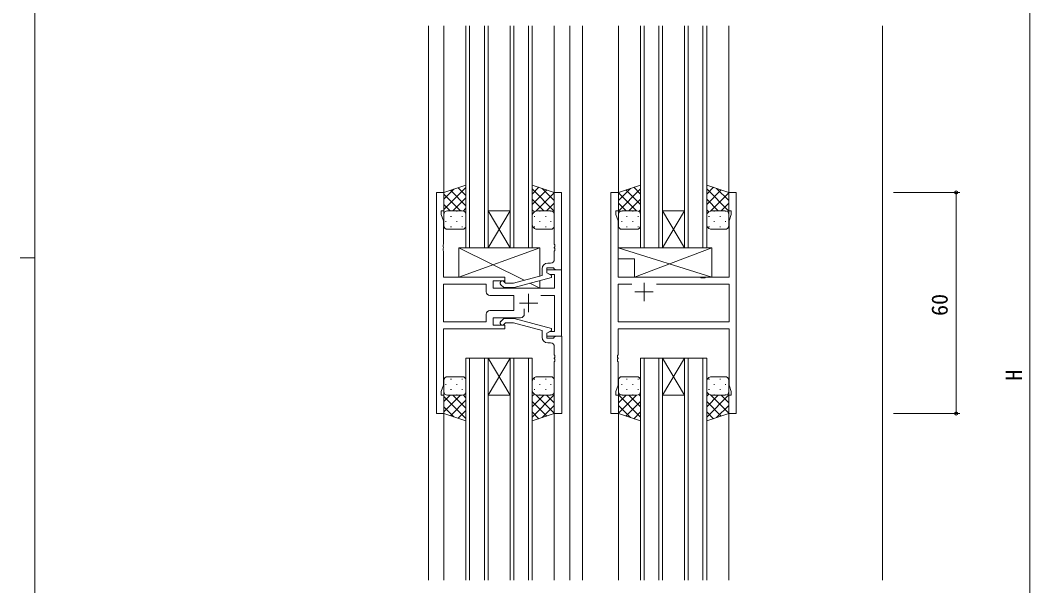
# Model space of a CAD drawing. Units: millimetres, scale not verified. Extents: x -567 to 567, y -403 to 403.
# Drawn here: x -566.7 to -292.4, y -65 to 88.5 of the extents above; entities that cross this region are included whole.
import ezdxf
from ezdxf.enums import TextEntityAlignment as Align

# ---------------------------------------------------------------- set-up
doc = ezdxf.new("R2010")
doc.units = ezdxf.units.MM
doc.header["$LTSCALE"] = 2
for name, color, linetype, lineweight in [('0-1_USER1', 2, 'Continuous', 9), ('0-2_YKK_ZWAK', 4, 'Continuous', 9), ('0-3_YKK_11', 7, 'Continuous', 9), ('0-4_YKK_12', 6, 'Continuous', 9), ('0-6_YKK_D', 7, 'Continuous', 9)]:
    doc.layers.add(name, color=color, linetype=linetype, lineweight=lineweight)
doc.styles.add('ＭＳ ゴシック', font='')
doc.styles.get('ＭＳ ゴシック').set_extended_font_data('MS Gothic')

msp = doc.modelspace()

# ---------------------------------------------------------------- linework, layer by layer
at = {"layer": '0-1_USER1'}
for p, q in [((-455.799, 86.994), (-455.799, -63.506)), ((-451.599, 86.994), (-451.6, 41.244)), ((-444.599, 26.743), (-444.6, 86.994)), ((-440.6, 86.994), (-440.599, 26.743)), ((-432.599, 26.743), (-432.6, 86.994)), ((-428.6, 86.994), (-428.599, 26.743)), ((-421.599, 86.994), (-421.6, 41.244)), ((-417.399, 86.994), (-417.399, -63.506)), ((-413.899, 86.994), (-413.899, -63.506)), ((-404.199, 86.994), (-404.199, 41.244)), ((-397.199, 26.743), (-397.2, 86.994)), ((-393.2, 86.994), (-393.199, 26.743)), ((-385.199, 26.743), (-385.2, 86.994)), ((-381.2, 86.994), (-381.199, 26.743)), ((-374.2, 86.994), (-374.199, 41.244)), ((-332.399, 86.994), (-332.399, -63.506)), ((-439.599, 36.743), (-433.599, 36.743)), ((-439.599, 26.743), (-433.599, 36.743)), ((-433.599, 26.743), (-439.599, 36.743)), ((-392.199, 36.743), (-386.199, 36.743)), ((-392.199, 26.743), (-386.199, 36.743)), ((-386.199, 26.743), (-392.199, 36.743)), ((-439.599, 26.743), (-433.599, 26.743)), ((-392.199, 26.743), (-386.199, 26.743)), ((-444.599, -3.256), (-444.6, -63.506)), ((-440.6, -63.506), (-440.599, -3.256)), ((-439.599, -3.256), (-433.599, -3.256)), ((-439.599, -3.256), (-433.599, -13.256)), ((-433.599, -3.256), (-439.599, -13.256)), ((-432.599, -3.256), (-432.6, -63.506)), ((-428.6, -63.506), (-428.599, -3.256)), ((-397.199, -3.256), (-397.2, -63.506)), ((-393.2, -63.506), (-393.199, -3.256)), ((-392.199, -3.256), (-386.199, -3.256)), ((-392.199, -3.256), (-386.199, -13.256)), ((-386.199, -3.256), (-392.199, -13.256)), ((-385.199, -3.256), (-385.2, -63.506)), ((-381.2, -63.506), (-381.199, -3.256)), ((-439.599, -13.256), (-433.599, -13.256)), ((-392.199, -13.256), (-386.199, -13.256)), ((-451.6, -17.756), (-451.599, -63.506)), ((-421.6, -17.756), (-421.599, -63.506)), ((-404.199, -17.756), (-404.2, -63.506)), ((-374.199, -17.756), (-374.199, -63.506))]:
    msp.add_line(p, q, dxfattribs=at)
for points in [[(-445.6, 86.994), (-445.599, 26.743), (-439.599, 26.743), (-439.6, 86.994)], [(-433.6, 86.994), (-433.599, 26.743), (-427.599, 26.743), (-427.6, 86.994)], [(-398.2, 86.994), (-398.199, 26.743), (-392.199, 26.743), (-392.2, 86.994)], [(-386.2, 86.994), (-386.199, 26.743), (-380.199, 26.743), (-380.2, 86.994)], [(-445.6, -63.506), (-445.599, -3.256), (-439.599, -3.256), (-439.6, -63.506)], [(-433.6, -63.506), (-433.599, -3.256), (-427.599, -3.256), (-427.6, -63.506)], [(-398.2, -63.506), (-398.199, -3.256), (-392.199, -3.256), (-392.2, -63.506)], [(-386.2, -63.506), (-386.199, -3.256), (-380.199, -3.256), (-380.2, -63.506)]]:
    msp.add_lwpolyline(points, dxfattribs=at)
at = {"layer": '0-2_YKK_ZWAK'}
for p, q in [((-451.6, 37.112), (-445.599, 43.112)), ((-451.599, 39.94), (-448.894, 42.645)), ((-447.079, 36.744), (-451.599, 41.264)), ((-445.599, 38.092), (-449.838, 42.331)), ((-445.599, 40.921), (-447.717, 43.038)), ((-427.6, 41.321), (-425.782, 43.138)), ((-421.599, 36.712), (-427.6, 42.712)), ((-427.6, 38.492), (-423.661, 42.431)), ((-426.575, 36.688), (-421.6, 41.664)), ((-421.599, 39.54), (-424.905, 42.845)), ((-404.199, 39.54), (-400.894, 42.845)), ((-404.199, 36.712), (-398.199, 42.712)), ((-399.279, 36.744), (-404.199, 41.664)), ((-398.199, 38.492), (-402.138, 42.431)), ((-398.199, 41.321), (-400.017, 43.138)), ((-380.2, 41.321), (-378.382, 43.138)), ((-374.199, 36.712), (-380.2, 42.712)), ((-380.199, 38.492), (-376.261, 42.431)), ((-379.175, 36.688), (-374.199, 41.664)), ((-374.199, 39.54), (-377.505, 42.845)), ((-449.908, 36.744), (-451.599, 38.435)), ((-449.139, 36.744), (-445.599, 40.284)), ((-424.46, 36.744), (-427.6, 39.884)), ((-423.691, 36.744), (-421.599, 38.835)), ((-402.108, 36.744), (-404.199, 38.835)), ((-401.339, 36.744), (-398.199, 39.884)), ((-377.06, 36.744), (-380.2, 39.884)), ((-376.291, 36.744), (-374.199, 38.835)), ((-451.6, 32.744), (-451.6, 35.744)), ((-451.014, 36.654), (-450.98, 36.654)), ((-450.6, 36.744), (-446.599, 36.744)), ((-450.6, 36.744), (-446.599, 36.744)), ((-448.15, 36.654), (-447.95, 36.654)), ((-446.344, 36.711), (-445.599, 37.455)), ((-445.599, 35.744), (-445.599, 32.744)), ((-427.024, 36.479), (-427.6, 37.055)), ((-427.599, 35.744), (-427.599, 32.744)), ((-422.599, 36.744), (-426.099, 36.744)), ((-422.599, 36.744), (-426.099, 36.744)), ((-425.449, 36.654), (-425.649, 36.654)), ((-422.419, 36.654), (-422.619, 36.654)), ((-421.628, 35.979), (-421.599, 36.007)), ((-421.599, 32.744), (-421.599, 35.744)), ((-404.2, 32.744), (-404.199, 35.744)), ((-404.171, 35.979), (-404.199, 36.007)), ((-403.379, 36.654), (-403.179, 36.654)), ((-403.199, 36.744), (-399.199, 36.744)), ((-403.199, 36.744), (-399.199, 36.744)), ((-400.349, 36.654), (-400.149, 36.654)), ((-398.665, 36.589), (-398.199, 37.055)), ((-398.199, 35.744), (-398.199, 32.744)), ((-379.624, 36.479), (-380.199, 37.055)), ((-380.199, 35.744), (-380.199, 32.744)), ((-375.199, 36.744), (-378.699, 36.744)), ((-375.199, 36.744), (-378.699, 36.744)), ((-378.049, 36.654), (-378.249, 36.654)), ((-375.019, 36.654), (-375.219, 36.654)), ((-374.228, 35.979), (-374.199, 36.007)), ((-374.199, 32.744), (-374.199, 35.744)), ((-451.18, 33.824), (-450.98, 33.824)), ((-449.765, 35.239), (-449.565, 35.239)), ((-448.15, 33.824), (-447.95, 33.824)), ((-446.735, 35.239), (-446.535, 35.239)), ((-426.864, 35.239), (-427.064, 35.239)), ((-425.449, 33.824), (-425.649, 33.824)), ((-423.834, 35.239), (-424.034, 35.239)), ((-422.419, 33.824), (-422.619, 33.824)), ((-403.38, 33.824), (-403.18, 33.824)), ((-401.965, 35.239), (-401.765, 35.239)), ((-400.35, 33.824), (-400.15, 33.824)), ((-398.935, 35.239), (-398.735, 35.239)), ((-379.464, 35.239), (-379.664, 35.239)), ((-378.049, 33.824), (-378.249, 33.824)), ((-376.434, 35.239), (-376.634, 35.239)), ((-375.019, 33.824), (-375.219, 33.824)), ((-446.6, 31.744), (-450.6, 31.744)), ((-449.765, 32.409), (-449.565, 32.409)), ((-446.735, 32.409), (-446.535, 32.409)), ((-426.864, 32.409), (-427.064, 32.409)), ((-426.099, 31.744), (-422.599, 31.744)), ((-423.834, 32.409), (-424.034, 32.409)), ((-399.199, 31.744), (-403.2, 31.744)), ((-401.965, 32.409), (-401.765, 32.409)), ((-398.935, 32.409), (-398.735, 32.409)), ((-379.464, 32.409), (-379.664, 32.409)), ((-378.699, 31.744), (-375.199, 31.744)), ((-376.434, 32.409), (-376.634, 32.409)), ((-447.5, 18.744), (-425.5, 26.744)), ((-429.821, 17.905), (-447.5, 26.744)), ((-378.774, 26.743), (-404.27, 26.743)), ((-404.27, 26.743), (-404.27, 23.743)), ((-378.774, 18.744), (-404.27, 26.743)), ((-399.774, 18.744), (-378.774, 26.743)), ((-378.774, 26.743), (-378.774, 18.744)), ((-399.774, 23.743), (-404.27, 23.743)), ((-399.774, 23.743), (-399.774, 18.744)), ((-425.5, 15.744), (-428.204, 17.096)), ((-378.774, 18.744), (-399.774, 18.744)), ((-451.6, -9.256), (-451.6, -12.256)), ((-451.18, -10.336), (-450.98, -10.336)), ((-446.6, -8.256), (-450.6, -8.256)), ((-449.765, -8.921), (-449.565, -8.921)), ((-448.15, -10.336), (-447.95, -10.336)), ((-446.735, -8.921), (-446.535, -8.921)), ((-445.599, -12.256), (-445.599, -9.256)), ((-427.599, -12.256), (-427.599, -9.256)), ((-426.864, -8.921), (-427.064, -8.921)), ((-426.099, -8.256), (-422.599, -8.256)), ((-425.449, -10.336), (-425.649, -10.336)), ((-423.834, -8.921), (-424.034, -8.921)), ((-422.419, -10.336), (-422.619, -10.336)), ((-421.599, -9.256), (-421.599, -12.256)), ((-404.2, -9.256), (-404.199, -12.256)), ((-403.38, -10.336), (-403.18, -10.336)), ((-399.199, -8.256), (-403.2, -8.256)), ((-401.965, -8.921), (-401.765, -8.921)), ((-400.35, -10.336), (-400.15, -10.336)), ((-398.935, -8.921), (-398.735, -8.921)), ((-398.199, -12.256), (-398.199, -9.256)), ((-380.199, -12.256), (-380.199, -9.256)), ((-379.464, -8.921), (-379.664, -8.921)), ((-378.699, -8.256), (-375.199, -8.256)), ((-378.049, -10.336), (-378.249, -10.336)), ((-376.434, -8.921), (-376.634, -8.921)), ((-375.019, -10.336), (-375.219, -10.336)), ((-374.199, -9.256), (-374.199, -12.256)), ((-451.6, -13.625), (-445.599, -19.625)), ((-447.079, -13.256), (-451.599, -17.776)), ((-449.908, -13.256), (-451.599, -14.948)), ((-451.014, -13.166), (-450.98, -13.166)), ((-450.6, -13.256), (-446.599, -13.256)), ((-450.6, -13.256), (-446.599, -13.256)), ((-449.765, -11.751), (-449.565, -11.751)), ((-449.139, -13.256), (-445.599, -16.796)), ((-448.15, -13.166), (-447.95, -13.166)), ((-446.735, -11.751), (-446.535, -11.751)), ((-446.344, -13.223), (-445.599, -13.968)), ((-427.024, -12.992), (-427.6, -13.568)), ((-421.599, -13.225), (-427.6, -19.225)), ((-424.46, -13.256), (-427.6, -16.396)), ((-426.864, -11.751), (-427.064, -11.751)), ((-426.575, -13.201), (-421.6, -18.176)), ((-422.599, -13.256), (-426.099, -13.256)), ((-422.599, -13.256), (-426.099, -13.256)), ((-425.449, -13.166), (-425.649, -13.166)), ((-423.834, -11.751), (-424.034, -11.751)), ((-423.691, -13.256), (-421.599, -15.348)), ((-422.419, -13.166), (-422.619, -13.166)), ((-421.628, -12.492), (-421.599, -12.52)), ((-404.171, -12.492), (-404.199, -12.52)), ((-404.199, -13.225), (-398.199, -19.225)), ((-399.279, -13.256), (-404.199, -18.176)), ((-402.108, -13.256), (-404.199, -15.348)), ((-403.379, -13.166), (-403.179, -13.166)), ((-403.199, -13.256), (-399.199, -13.256)), ((-403.199, -13.256), (-399.199, -13.256)), ((-401.965, -11.751), (-401.765, -11.751)), ((-401.339, -13.256), (-398.199, -16.396)), ((-400.349, -13.166), (-400.149, -13.166)), ((-398.935, -11.751), (-398.735, -11.751)), ((-398.665, -13.102), (-398.199, -13.568)), ((-374.199, -13.225), (-380.2, -19.225)), ((-377.06, -13.256), (-380.2, -16.396)), ((-379.624, -12.992), (-380.199, -13.568)), ((-379.464, -11.751), (-379.664, -11.751)), ((-379.175, -13.201), (-374.199, -18.176)), ((-375.199, -13.256), (-378.699, -13.256)), ((-375.199, -13.256), (-378.699, -13.256)), ((-378.049, -13.166), (-378.249, -13.166)), ((-376.434, -11.751), (-376.634, -11.751)), ((-376.291, -13.256), (-374.199, -15.348)), ((-375.019, -13.166), (-375.219, -13.166)), ((-374.228, -12.492), (-374.199, -12.52)), ((-451.599, -16.453), (-448.894, -19.158)), ((-445.599, -14.605), (-449.838, -18.843)), ((-427.6, -15.005), (-423.661, -18.943)), ((-421.599, -16.053), (-424.905, -19.358)), ((-404.199, -16.053), (-400.894, -19.358)), ((-398.199, -15.005), (-402.138, -18.943)), ((-380.199, -15.005), (-376.261, -18.943)), ((-374.199, -16.053), (-377.505, -19.358)), ((-445.599, -17.433), (-447.717, -19.551)), ((-427.6, -17.833), (-425.782, -19.651)), ((-398.199, -17.833), (-400.017, -19.651)), ((-380.2, -17.833), (-378.382, -19.651))]:
    msp.add_line(p, q, dxfattribs=at)
for points in [[(-445.599, 35.744), (-445.599, 43.744), (-451.599, 41.744), (-451.6, 35.744)], [(-427.599, 35.744), (-427.6, 43.744), (-421.6, 41.744), (-421.599, 35.744)], [(-398.199, 35.744), (-398.199, 43.744), (-404.199, 41.744), (-404.199, 35.744)], [(-380.199, 35.744), (-380.2, 43.744), (-374.199, 41.744), (-374.199, 35.744)], [(-447.5, 18.744), (-447.5, 26.744), (-425.5, 26.744), (-425.5, 19.063)], [(-435, 17.292), (-435, 18.744), (-447.5, 18.744)], [(-425.5, 17.82), (-425.5, 15.744), (-435, 15.744), (-435, 15.944)], [(-445.599, -12.256), (-445.599, -20.256), (-451.599, -18.256), (-451.6, -12.256)], [(-427.599, -12.256), (-427.6, -20.256), (-421.6, -18.256), (-421.599, -12.256)], [(-398.199, -12.256), (-398.199, -20.256), (-404.199, -18.256), (-404.199, -12.256)], [(-380.199, -12.256), (-380.2, -20.256), (-374.199, -18.256), (-374.199, -12.256)]]:
    msp.add_lwpolyline(points, dxfattribs=at)
for centre, radius, start, end in [((-450.6, 35.744), 1, 89.9999, 179.9999), ((-450.6, 35.744), 1, 89.9999, 179.9999), ((-446.599, 35.744), 1, 359.9999, 89.9999), ((-446.599, 35.744), 1, 359.9999, 89.9999), ((-426.161, 35.211), 1.534, 87.68844, 159.69146), ((-426.161, 35.211), 1.534, 87.68844, 159.69146), ((-422.599, 35.744), 1, 0.0001, 90.0001), ((-422.599, 35.744), 1, 0.0001, 90.0001), ((-403.199, 35.744), 1, 89.9999, 179.9999), ((-403.199, 35.744), 1, 89.9999, 179.9999), ((-399.199, 35.744), 1, 359.9999, 89.9999), ((-399.199, 35.744), 1, 359.9999, 89.9999), ((-378.761, 35.211), 1.534, 87.68844, 159.69146), ((-378.761, 35.211), 1.534, 87.68844, 159.69146), ((-375.199, 35.744), 1, 0.0001, 90.0001), ((-375.199, 35.744), 1, 0.0001, 90.0001), ((-450.6, 32.744), 1, 179.9999, 269.9999), ((-446.599, 32.744), 1, 269.9999, 359.9999), ((-426.161, 33.276), 1.534, 200.30871, 272.3117), ((-422.599, 32.744), 1, 270.0001, 0.0001), ((-403.2, 32.744), 1, 179.9999, 269.9999), ((-399.199, 32.744), 1, 269.9999, 359.9999), ((-378.761, 33.276), 1.534, 200.30871, 272.3117), ((-375.199, 32.744), 1, 270.0001, 0.0001), ((-450.6, -9.256), 1, 90.0001, 180.0001), ((-446.599, -9.256), 1, 0.0001, 90.0001), ((-426.161, -9.789), 1.534, 87.6883, 159.69129), ((-422.599, -9.256), 1, 359.9999, 89.9999), ((-403.2, -9.256), 1, 90.0001, 180.0001), ((-399.199, -9.256), 1, 0.0001, 90.0001), ((-378.761, -9.789), 1.534, 87.6883, 159.69129), ((-375.199, -9.256), 1, 359.9999, 89.9999), ((-450.6, -12.256), 1, 180.0001, 270.0001), ((-450.6, -12.256), 1, 180.0001, 270.0001), ((-446.599, -12.256), 1, 270.0001, 0.0001), ((-446.599, -12.256), 1, 270.0001, 0.0001), ((-426.161, -11.724), 1.534, 200.30854, 272.31156), ((-426.161, -11.724), 1.534, 200.30854, 272.31156), ((-422.599, -12.256), 1, 269.9999, 359.9999), ((-422.599, -12.256), 1, 269.9999, 359.9999), ((-403.199, -12.256), 1, 180.0001, 270.0001), ((-403.199, -12.256), 1, 180.0001, 270.0001), ((-399.199, -12.256), 1, 270.0001, 0.0001), ((-399.199, -12.256), 1, 270.0001, 0.0001), ((-378.761, -11.724), 1.534, 200.30854, 272.31156), ((-378.761, -11.724), 1.534, 200.30854, 272.31156), ((-375.199, -12.256), 1, 269.9999, 359.9999), ((-375.199, -12.256), 1, 269.9999, 359.9999)]:
    msp.add_arc(centre, radius, start, end, dxfattribs=at)
at = {"layer": '0-3_YKK_11'}
for p, q in [((-374.199, 41.744), (-372.199, 41.744)), ((-422.6, 22.544), (-423.4, 22.544)), ((-440.13, 16.814), (-451.67, 16.814)), ((-440.13, 14.814), (-440.13, 16.814)), ((-397.199, 17.244), (-397.199, 12.244)), ((-393.849, 16.814), (-374.129, 16.814)), ((-428.6, 14.244), (-428.6, 9.244)), ((-394.699, 14.744), (-399.699, 14.744)), ((-431.1, 11.744), (-426.1, 11.744)), ((-429.75, 8.744), (-429.75, 10.182)), ((-422.599, 0.944), (-423.399, 0.944))]:
    msp.add_line(p, q, dxfattribs=at)
for points in [[(-425.249, 13.814), (-421.53, 13.814), (-421.53, 4.044), (-422.733, 4.044), (-423.6, 3.544), (-423.6, 2.744), (-419.6, 2.744), (-419.6, 20.744), (-423.6, 20.744), (-423.6, 19.944), (-422.733, 19.444), (-421.53, 19.444), (-421.53, 15.744), (-438.2, 15.744), (-438.2, 17.744), (-435, 17.744), (-435, 18.744), (-451.67, 18.744), (-451.67, 25.785), (-451.79, 25.969), (-451.79, 26.519), (-451.67, 26.702), (-451.67, 26.785), (-451.79, 26.969), (-451.79, 27.519), (-451.67, 27.702), (-451.67, 34.013), (-452.3, 35.744), (-452.3, 36.744), (-451.6, 36.744), (-451.6, 41.744), (-453.6, 41.744), (-453.6, -18.256), (-451.6, -18.256), (-451.6, -13.256), (-452.3, -13.256), (-452.3, -12.256), (-451.67, -10.525), (-451.67, 4.744), (-435, 4.744)], [(-419.6, 20.744), (-419.6, 41.744), (-421.6, 41.744), (-421.6, 27.702), (-421.48, 27.519), (-421.48, 26.969), (-421.6, 26.785), (-421.6, 26.702), (-421.48, 26.519), (-421.48, 25.969), (-421.6, 25.785), (-421.6, 23.544)], [(-372.199, 41.744), (-372.199, -18.256), (-374.199, -18.256), (-374.199, -13.256), (-373.499, -13.256), (-373.499, -12.256), (-374.129, -10.525), (-374.129, 4.744), (-404.269, 4.744), (-404.269, -2.298), (-404.389, -2.481), (-404.389, -3.031), (-404.269, -3.215), (-404.269, -3.298), (-404.389, -3.481), (-404.389, -4.031), (-404.269, -4.215), (-404.269, -10.525), (-404.899, -12.256), (-404.899, -13.256), (-404.199, -13.256), (-404.199, -18.256), (-406.199, -18.256), (-406.199, 41.744), (-404.199, 41.744), (-404.199, 36.744), (-404.899, 36.744), (-404.899, 35.744), (-404.269, 34.013), (-404.269, 18.744), (-381.87, 18.744), (-381.679, 18.601), (-380.72, 18.601), (-380.529, 18.744), (-374.129, 18.744), (-374.129, 34.013), (-373.499, 35.744), (-373.499, 36.744), (-374.199, 36.744), (-374.199, 41.744)], [(-436.124, 16.719), (-435.348, 15.944), (-432.503, 15.944), (-422.4, 18.651), (-422.4, 19.251), (-423.6, 19.944), (-423.6, 21.244), (-421.8, 21.244), (-421.6, 21.044), (-421.3, 20.744), (-419.6, 20.744)], [(-424.9, 21.044), (-424.9, 19.223), (-432.661, 17.144), (-434.851, 17.144), (-435.275, 17.568)], [(-440.13, 16.814), (-451.67, 16.814), (-451.67, 6.674), (-440.13, 6.674), (-440.13, 8.674)], [(-393.849, 16.814), (-374.129, 16.814), (-374.129, 6.674), (-404.269, 6.674), (-404.269, 16.814), (-400.55, 16.814)], [(-439.13, 9.674), (-432.6, 9.674), (-432.6, 13.814), (-439.13, 13.814)], [(-435, 4.744), (-435, 5.744), (-438.2, 5.744), (-438.2, 7.744), (-430.75, 7.744)], [(-436.123, 6.768), (-435.348, 7.544), (-432.502, 7.544), (-422.399, 4.837), (-422.399, 4.237), (-423.599, 3.544), (-423.599, 2.244), (-421.799, 2.244), (-421.599, 2.444), (-421.299, 2.744), (-419.599, 2.744)], [(-424.899, 2.444), (-424.899, 4.264), (-432.66, 6.344), (-434.851, 6.344), (-435.275, 5.919)], [(-419.599, 2.744), (-419.599, -18.256), (-421.599, -18.256), (-421.599, -4.215), (-421.479, -4.031), (-421.479, -3.481), (-421.599, -3.298), (-421.599, -3.215), (-421.479, -3.031), (-421.479, -2.481), (-421.599, -2.298), (-421.599, -0.056)]]:
    msp.add_lwpolyline(points, dxfattribs=at)
for centre, radius, start, end in [((-423.4, 21.044), 1.5, 90.00001, 179.99999), ((-422.6, 23.544), 1, 270.00001, 359.99999), ((-435.7, 17.144), 0.6, 44.99999, 225.00001), ((-439.13, 14.814), 1, 180.00001, 269.99999), ((-439.13, 8.674), 1, 90.00001, 179.99999), ((-430.75, 8.744), 1, 270.00001, 359.99999), ((-435.699, 6.344), 0.6, 134.99999, 315.00001), ((-423.399, 2.444), 1.5, 180.00001, 269.99999), ((-422.599, -0.056), 1, 0.00001, 89.99999)]:
    msp.add_arc(centre, radius, start, end, dxfattribs=at)
at = {"layer": '0-4_YKK_12'}
for p, q in [((-292.399, 185.244), (-292.399, -200.756)), ((-329.399, 41.744), (-311.399, 41.744)), ((-312.399, 41.744), (-312.399, -18.256)), ((-329.399, -18.256), (-311.399, -18.256))]:
    msp.add_line(p, q, dxfattribs=at)
for centre in [(-312.399, 41.744), (-312.399, -18.256)]:
    msp.add_circle(centre, 0.425, dxfattribs=at)
at = {"layer": '0-6_YKK_D'}
for p, q in [((-562.726, -351), (-562.726, 399)), ((-566.726, 24), (-562.726, 24))]:
    msp.add_line(p, q, dxfattribs=at)

# ---------------------------------------------------------------- texts
at = {"layer": '0-4_YKK_12', "style": 'ＭＳ ゴシック'}
for s, p in [('60', (-313.399, 8.224)), ('H', (-293.199, -9.356))]:
    msp.add_text(s, height=4.399, rotation=90, dxfattribs=at).set_placement(p, align=Align.BOTTOM_LEFT)

doc.saveas('drawing.dxf')
